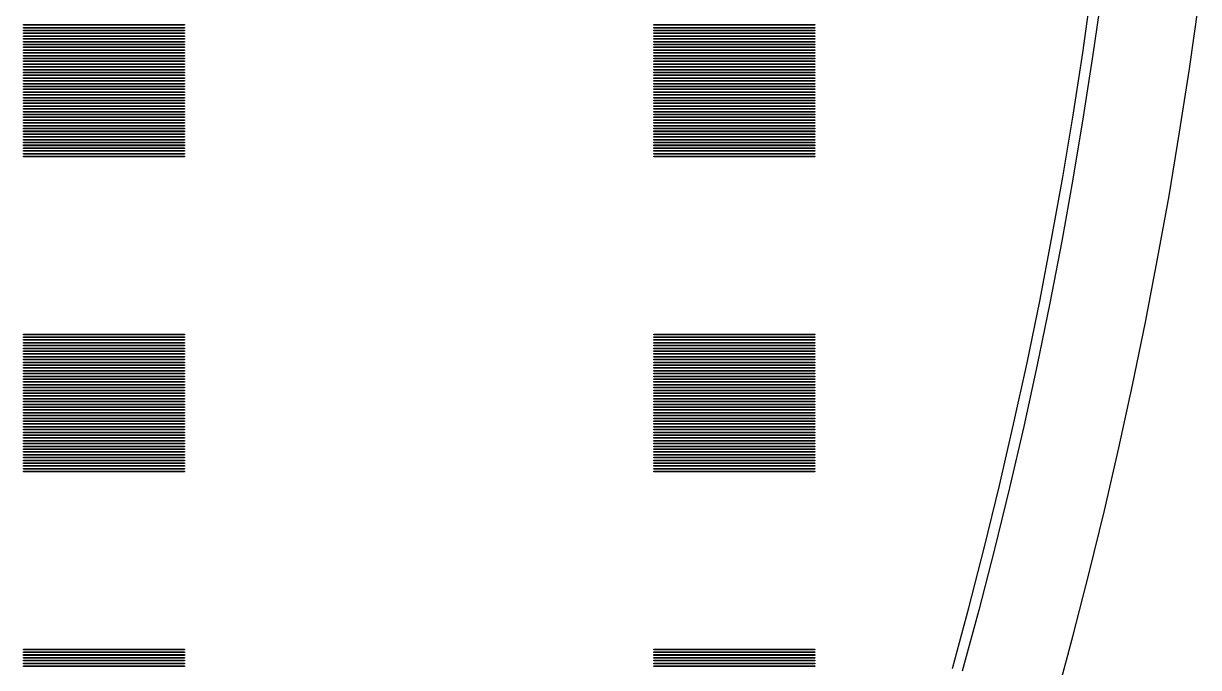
# Model space of a CAD drawing. Extents: x 40 to 187, y -3 to 150.
# Drawn here: x 169.09 to 186.25, y 53.66 to 63.06 of the extents above; entities that cross this region are included whole.
import ezdxf

# ---------------------------------------------------------------- set-up
doc = ezdxf.new("R2010")
doc.units = 0

msp = doc.modelspace()

# ---------------------------------------------------------------- linework, layer by layer
for p, q in [((184.555, 62.6334), (184.684, 63.5437)), ((184.833, 63.5236), (184.703, 62.6114)), ((186.113, 62.4023), (186.245, 63.3318)), ((169.087, 63.0382), (169.087, 63.0484)), ((169.087, 63.0484), (171.439, 63.0484)), ((171.439, 63.0382), (169.087, 63.0382)), ((169.087, 62.9973), (169.087, 63.0075)), ((169.087, 63.0075), (171.439, 63.0075)), ((171.439, 62.9973), (169.087, 62.9973)), ((171.439, 63.0484), (171.439, 63.0382)), ((171.439, 63.0075), (171.439, 62.9973)), ((178.29, 63.0382), (178.29, 63.0484)), ((178.29, 63.0484), (180.642, 63.0484)), ((180.642, 63.0382), (178.29, 63.0382)), ((178.29, 62.9973), (178.29, 63.0075)), ((178.29, 63.0075), (180.642, 63.0075)), ((180.642, 62.9973), (178.29, 62.9973)), ((180.642, 63.0484), (180.642, 63.0382)), ((180.642, 63.0075), (180.642, 62.9973)), ((169.087, 62.9563), (169.087, 62.9666)), ((169.087, 62.9666), (171.439, 62.9666)), ((171.439, 62.9563), (169.087, 62.9563)), ((169.087, 62.9155), (169.087, 62.9257)), ((169.087, 62.9257), (171.439, 62.9257)), ((171.439, 62.9155), (169.087, 62.9155)), ((169.087, 62.8745), (169.087, 62.8848)), ((169.087, 62.8848), (171.439, 62.8848)), ((171.439, 62.8745), (169.087, 62.8745)), ((169.087, 62.8336), (169.087, 62.8439)), ((169.087, 62.8439), (171.439, 62.8439)), ((171.439, 62.8336), (169.087, 62.8336)), ((169.087, 62.7927), (169.087, 62.803)), ((169.087, 62.803), (171.439, 62.803)), ((171.439, 62.9666), (171.439, 62.9563)), ((171.439, 62.9257), (171.439, 62.9155)), ((171.439, 62.8848), (171.439, 62.8745)), ((171.439, 62.8439), (171.439, 62.8336)), ((171.439, 62.803), (171.439, 62.7927)), ((178.29, 62.9563), (178.29, 62.9666)), ((178.29, 62.9666), (180.642, 62.9666)), ((180.642, 62.9563), (178.29, 62.9563)), ((178.29, 62.9155), (178.29, 62.9257)), ((178.29, 62.9257), (180.642, 62.9257)), ((180.642, 62.9155), (178.29, 62.9155)), ((178.29, 62.8745), (178.29, 62.8848)), ((178.29, 62.8848), (180.642, 62.8848)), ((180.642, 62.8745), (178.29, 62.8745)), ((178.29, 62.8336), (178.29, 62.8439)), ((178.29, 62.8439), (180.642, 62.8439)), ((180.642, 62.8336), (178.29, 62.8336)), ((178.29, 62.7927), (178.29, 62.803)), ((178.29, 62.803), (180.642, 62.803)), ((180.642, 62.9666), (180.642, 62.9563)), ((180.642, 62.9257), (180.642, 62.9155)), ((180.642, 62.8848), (180.642, 62.8745)), ((180.642, 62.8439), (180.642, 62.8336)), ((180.642, 62.803), (180.642, 62.7927)), ((171.439, 62.7927), (169.087, 62.7927)), ((169.087, 62.7518), (169.087, 62.7621)), ((169.087, 62.7621), (171.439, 62.7621)), ((171.439, 62.7518), (169.087, 62.7518)), ((169.087, 62.7109), (169.087, 62.7212)), ((169.087, 62.7212), (171.439, 62.7212)), ((171.439, 62.7109), (169.087, 62.7109)), ((169.087, 62.67), (169.087, 62.6803)), ((169.087, 62.6803), (171.439, 62.6803)), ((171.439, 62.67), (169.087, 62.67)), ((169.087, 62.6291), (169.087, 62.6393)), ((169.087, 62.6393), (171.439, 62.6393)), ((171.439, 62.6291), (169.087, 62.6291)), ((171.439, 62.7621), (171.439, 62.7518)), ((171.439, 62.7212), (171.439, 62.7109)), ((171.439, 62.6803), (171.439, 62.67)), ((171.439, 62.6393), (171.439, 62.6291)), ((180.642, 62.7927), (178.29, 62.7927)), ((178.29, 62.7518), (178.29, 62.7621)), ((178.29, 62.7621), (180.642, 62.7621)), ((180.642, 62.7518), (178.29, 62.7518)), ((178.29, 62.7109), (178.29, 62.7212)), ((178.29, 62.7212), (180.642, 62.7212)), ((180.642, 62.7109), (178.29, 62.7109)), ((178.29, 62.67), (178.29, 62.6803)), ((178.29, 62.6803), (180.642, 62.6803)), ((180.642, 62.67), (178.29, 62.67)), ((178.29, 62.6291), (178.29, 62.6393)), ((178.29, 62.6393), (180.642, 62.6393)), ((180.642, 62.6291), (178.29, 62.6291)), ((180.642, 62.7621), (180.642, 62.7518)), ((180.642, 62.7212), (180.642, 62.7109)), ((180.642, 62.6803), (180.642, 62.67)), ((180.642, 62.6393), (180.642, 62.6291)), ((184.414, 61.7248), (184.555, 62.6334)), ((169.087, 62.5882), (169.087, 62.5984)), ((169.087, 62.5984), (171.439, 62.5984)), ((171.439, 62.5882), (169.087, 62.5882)), ((169.087, 62.5473), (169.087, 62.5575)), ((169.087, 62.5575), (171.439, 62.5575)), ((171.439, 62.5473), (169.087, 62.5473)), ((169.087, 62.5064), (169.087, 62.5166)), ((169.087, 62.5166), (171.439, 62.5166)), ((171.439, 62.5064), (169.087, 62.5064)), ((169.087, 62.4655), (169.087, 62.4757)), ((169.087, 62.4757), (171.439, 62.4757)), ((171.439, 62.4655), (169.087, 62.4655)), ((171.439, 62.5984), (171.439, 62.5882)), ((171.439, 62.5575), (171.439, 62.5473)), ((171.439, 62.5166), (171.439, 62.5064)), ((171.439, 62.4757), (171.439, 62.4655)), ((178.29, 62.5882), (178.29, 62.5984)), ((178.29, 62.5984), (180.642, 62.5984)), ((180.642, 62.5882), (178.29, 62.5882)), ((178.29, 62.5473), (178.29, 62.5575)), ((178.29, 62.5575), (180.642, 62.5575)), ((180.642, 62.5473), (178.29, 62.5473)), ((178.29, 62.5064), (178.29, 62.5166)), ((178.29, 62.5166), (180.642, 62.5166)), ((180.642, 62.5064), (178.29, 62.5064)), ((178.29, 62.4655), (178.29, 62.4757)), ((178.29, 62.4757), (180.642, 62.4757)), ((180.642, 62.4655), (178.29, 62.4655)), ((180.642, 62.5984), (180.642, 62.5882)), ((180.642, 62.5575), (180.642, 62.5473)), ((180.642, 62.5166), (180.642, 62.5064)), ((180.642, 62.4757), (180.642, 62.4655)), ((184.703, 62.6114), (184.562, 61.7009)), ((169.087, 62.4246), (169.087, 62.4348)), ((169.087, 62.4348), (171.439, 62.4348)), ((171.439, 62.4246), (169.087, 62.4246)), ((169.087, 62.3837), (169.087, 62.3939)), ((169.087, 62.3939), (171.439, 62.3939)), ((171.439, 62.3837), (169.087, 62.3837)), ((169.087, 62.3428), (169.087, 62.353)), ((169.087, 62.353), (171.439, 62.353)), ((171.439, 62.3428), (169.087, 62.3428)), ((169.087, 62.3019), (169.087, 62.3121)), ((169.087, 62.3121), (171.439, 62.3121)), ((171.439, 62.3019), (169.087, 62.3019)), ((171.439, 62.4348), (171.439, 62.4246)), ((171.439, 62.3939), (171.439, 62.3837)), ((171.439, 62.353), (171.439, 62.3428)), ((171.439, 62.3121), (171.439, 62.3019)), ((178.29, 62.4246), (178.29, 62.4348)), ((178.29, 62.4348), (180.642, 62.4348)), ((180.642, 62.4246), (178.29, 62.4246)), ((178.29, 62.3837), (178.29, 62.3939)), ((178.29, 62.3939), (180.642, 62.3939)), ((180.642, 62.3837), (178.29, 62.3837)), ((178.29, 62.3428), (178.29, 62.353)), ((178.29, 62.353), (180.642, 62.353)), ((180.642, 62.3428), (178.29, 62.3428)), ((178.29, 62.3019), (178.29, 62.3121)), ((178.29, 62.3121), (180.642, 62.3121)), ((180.642, 62.3019), (178.29, 62.3019)), ((180.642, 62.4348), (180.642, 62.4246)), ((180.642, 62.3939), (180.642, 62.3837)), ((180.642, 62.353), (180.642, 62.3428)), ((180.642, 62.3121), (180.642, 62.3019)), ((185.969, 61.4746), (186.113, 62.4023)), ((169.087, 62.261), (169.087, 62.2712)), ((169.087, 62.2712), (171.439, 62.2712)), ((171.439, 62.261), (169.087, 62.261)), ((169.087, 62.2201), (169.087, 62.2303)), ((169.087, 62.2303), (171.439, 62.2303)), ((171.439, 62.2201), (169.087, 62.2201)), ((169.087, 62.1792), (169.087, 62.1894)), ((169.087, 62.1894), (171.439, 62.1894)), ((171.439, 62.1792), (169.087, 62.1792)), ((169.087, 62.1383), (169.087, 62.1485)), ((169.087, 62.1485), (171.439, 62.1485)), ((171.439, 62.1383), (169.087, 62.1383)), ((171.439, 62.2712), (171.439, 62.261)), ((171.439, 62.2303), (171.439, 62.2201)), ((171.439, 62.1894), (171.439, 62.1792)), ((171.439, 62.1485), (171.439, 62.1383)), ((178.29, 62.261), (178.29, 62.2712)), ((178.29, 62.2712), (180.642, 62.2712)), ((180.642, 62.261), (178.29, 62.261)), ((178.29, 62.2201), (178.29, 62.2303)), ((178.29, 62.2303), (180.642, 62.2303)), ((180.642, 62.2201), (178.29, 62.2201)), ((178.29, 62.1792), (178.29, 62.1894)), ((178.29, 62.1894), (180.642, 62.1894)), ((180.642, 62.1792), (178.29, 62.1792)), ((178.29, 62.1383), (178.29, 62.1485)), ((178.29, 62.1485), (180.642, 62.1485)), ((180.642, 62.1383), (178.29, 62.1383)), ((180.642, 62.2712), (180.642, 62.261)), ((180.642, 62.2303), (180.642, 62.2201)), ((180.642, 62.1894), (180.642, 62.1792)), ((180.642, 62.1485), (180.642, 62.1383)), ((169.087, 62.0974), (169.087, 62.1076)), ((169.087, 62.1076), (171.439, 62.1076)), ((171.439, 62.0974), (169.087, 62.0974)), ((169.087, 62.0565), (169.087, 62.0667)), ((169.087, 62.0667), (171.439, 62.0667)), ((171.439, 62.0565), (169.087, 62.0565)), ((169.087, 62.0156), (169.087, 62.0258)), ((169.087, 62.0258), (171.439, 62.0258)), ((171.439, 62.0156), (169.087, 62.0156)), ((169.087, 61.9747), (169.087, 61.9849)), ((169.087, 61.9849), (171.439, 61.9849)), ((171.439, 61.9747), (169.087, 61.9747)), ((169.087, 61.9338), (169.087, 61.944)), ((169.087, 61.944), (171.439, 61.944)), ((171.439, 62.1076), (171.439, 62.0974)), ((171.439, 62.0667), (171.439, 62.0565)), ((171.439, 62.0258), (171.439, 62.0156)), ((171.439, 61.9849), (171.439, 61.9747)), ((171.439, 61.944), (171.439, 61.9338)), ((178.29, 62.0974), (178.29, 62.1076)), ((178.29, 62.1076), (180.642, 62.1076)), ((180.642, 62.0974), (178.29, 62.0974)), ((178.29, 62.0565), (178.29, 62.0667)), ((178.29, 62.0667), (180.642, 62.0667)), ((180.642, 62.0565), (178.29, 62.0565)), ((178.29, 62.0156), (178.29, 62.0258)), ((178.29, 62.0258), (180.642, 62.0258)), ((180.642, 62.0156), (178.29, 62.0156)), ((178.29, 61.9747), (178.29, 61.9849)), ((178.29, 61.9849), (180.642, 61.9849)), ((180.642, 61.9747), (178.29, 61.9747)), ((178.29, 61.9338), (178.29, 61.944)), ((178.29, 61.944), (180.642, 61.944)), ((180.642, 62.1076), (180.642, 62.0974)), ((180.642, 62.0667), (180.642, 62.0565)), ((180.642, 62.0258), (180.642, 62.0156)), ((180.642, 61.9849), (180.642, 61.9747)), ((180.642, 61.944), (180.642, 61.9338)), ((171.439, 61.9338), (169.087, 61.9338)), ((169.087, 61.8929), (169.087, 61.9031)), ((169.087, 61.9031), (171.439, 61.9031)), ((171.439, 61.8929), (169.087, 61.8929)), ((169.087, 61.852), (169.087, 61.8622)), ((169.087, 61.8622), (171.439, 61.8622)), ((171.439, 61.852), (169.087, 61.852)), ((169.087, 61.8111), (169.087, 61.8213)), ((169.087, 61.8213), (171.439, 61.8213)), ((171.439, 61.8111), (169.087, 61.8111)), ((169.087, 61.7702), (169.087, 61.7804)), ((169.087, 61.7804), (171.439, 61.7804)), ((171.439, 61.7702), (169.087, 61.7702)), ((171.439, 61.9031), (171.439, 61.8929)), ((171.439, 61.8622), (171.439, 61.852)), ((171.439, 61.8213), (171.439, 61.8111)), ((171.439, 61.7804), (171.439, 61.7702)), ((180.642, 61.9338), (178.29, 61.9338)), ((178.29, 61.8929), (178.29, 61.9031)), ((178.29, 61.9031), (180.642, 61.9031)), ((180.642, 61.8929), (178.29, 61.8929)), ((178.29, 61.852), (178.29, 61.8622)), ((178.29, 61.8622), (180.642, 61.8622)), ((180.642, 61.852), (178.29, 61.852)), ((178.29, 61.8111), (178.29, 61.8213)), ((178.29, 61.8213), (180.642, 61.8213)), ((180.642, 61.8111), (178.29, 61.8111)), ((178.29, 61.7702), (178.29, 61.7804)), ((178.29, 61.7804), (180.642, 61.7804)), ((180.642, 61.7702), (178.29, 61.7702)), ((180.642, 61.9031), (180.642, 61.8929)), ((180.642, 61.8622), (180.642, 61.852)), ((180.642, 61.8213), (180.642, 61.8111)), ((180.642, 61.7804), (180.642, 61.7702)), ((169.087, 61.7292), (169.087, 61.7395)), ((169.087, 61.7395), (171.439, 61.7395)), ((171.439, 61.7292), (169.087, 61.7292)), ((169.087, 61.6884), (169.087, 61.6986)), ((169.087, 61.6986), (171.439, 61.6986)), ((171.439, 61.6884), (169.087, 61.6884)), ((169.087, 61.6474), (169.087, 61.6577)), ((169.087, 61.6577), (171.439, 61.6577)), ((171.439, 61.6474), (169.087, 61.6474)), ((169.087, 61.6065), (169.087, 61.6168)), ((169.087, 61.6168), (171.439, 61.6168)), ((171.439, 61.6065), (169.087, 61.6065)), ((171.439, 61.7395), (171.439, 61.7292)), ((171.439, 61.6986), (171.439, 61.6884)), ((171.439, 61.6577), (171.439, 61.6474)), ((171.439, 61.6168), (171.439, 61.6065)), ((178.29, 61.7292), (178.29, 61.7395)), ((178.29, 61.7395), (180.642, 61.7395)), ((180.642, 61.7292), (178.29, 61.7292)), ((178.29, 61.6884), (178.29, 61.6986)), ((178.29, 61.6986), (180.642, 61.6986)), ((180.642, 61.6884), (178.29, 61.6884)), ((178.29, 61.6474), (178.29, 61.6577)), ((178.29, 61.6577), (180.642, 61.6577)), ((180.642, 61.6474), (178.29, 61.6474)), ((178.29, 61.6065), (178.29, 61.6168)), ((178.29, 61.6168), (180.642, 61.6168)), ((180.642, 61.6065), (178.29, 61.6065)), ((180.642, 61.7395), (180.642, 61.7292)), ((180.642, 61.6986), (180.642, 61.6884)), ((180.642, 61.6577), (180.642, 61.6474)), ((180.642, 61.6168), (180.642, 61.6065)), ((184.263, 60.8179), (184.414, 61.7248)), ((184.562, 61.7009), (184.411, 60.7922)), ((169.087, 61.5656), (169.087, 61.5759)), ((169.087, 61.5759), (171.439, 61.5759)), ((171.439, 61.5656), (169.087, 61.5656)), ((169.087, 61.5247), (169.087, 61.535)), ((169.087, 61.535), (171.439, 61.535)), ((171.439, 61.5247), (169.087, 61.5247)), ((169.087, 61.4838), (169.087, 61.494)), ((169.087, 61.494), (171.439, 61.494)), ((171.439, 61.4838), (169.087, 61.4838)), ((169.087, 61.4429), (169.087, 61.4531)), ((169.087, 61.4531), (171.439, 61.4531)), ((171.439, 61.4429), (169.087, 61.4429)), ((171.439, 61.5759), (171.439, 61.5656)), ((171.439, 61.535), (171.439, 61.5247)), ((171.439, 61.494), (171.439, 61.4838)), ((171.439, 61.4531), (171.439, 61.4429)), ((178.29, 61.5656), (178.29, 61.5759)), ((178.29, 61.5759), (180.642, 61.5759)), ((180.642, 61.5656), (178.29, 61.5656)), ((178.29, 61.5247), (178.29, 61.535)), ((178.29, 61.535), (180.642, 61.535)), ((180.642, 61.5247), (178.29, 61.5247)), ((178.29, 61.4838), (178.29, 61.494)), ((178.29, 61.494), (180.642, 61.494)), ((180.642, 61.4838), (178.29, 61.4838)), ((178.29, 61.4429), (178.29, 61.4531)), ((178.29, 61.4531), (180.642, 61.4531)), ((180.642, 61.4429), (178.29, 61.4429)), ((180.642, 61.5759), (180.642, 61.5656)), ((180.642, 61.535), (180.642, 61.5247)), ((180.642, 61.494), (180.642, 61.4838)), ((180.642, 61.4531), (180.642, 61.4429)), ((185.815, 60.5486), (185.969, 61.4746)), ((169.087, 61.402), (169.087, 61.4122)), ((169.087, 61.4122), (171.439, 61.4122)), ((171.439, 61.402), (169.087, 61.402)), ((169.087, 61.3611), (169.087, 61.3714)), ((169.087, 61.3714), (171.439, 61.3714)), ((171.439, 61.3611), (169.087, 61.3611)), ((169.087, 61.3202), (169.087, 61.3304)), ((169.087, 61.3304), (171.439, 61.3304)), ((171.439, 61.3202), (169.087, 61.3202)), ((169.087, 61.2793), (169.087, 61.2895)), ((169.087, 61.2895), (171.439, 61.2895)), ((171.439, 61.2793), (169.087, 61.2793)), ((171.439, 61.4122), (171.439, 61.402)), ((171.439, 61.3714), (171.439, 61.3611)), ((171.439, 61.3304), (171.439, 61.3202)), ((171.439, 61.2895), (171.439, 61.2793)), ((178.29, 61.402), (178.29, 61.4122)), ((178.29, 61.4122), (180.642, 61.4122)), ((180.642, 61.402), (178.29, 61.402)), ((178.29, 61.3611), (178.29, 61.3714)), ((178.29, 61.3714), (180.642, 61.3714)), ((180.642, 61.3611), (178.29, 61.3611)), ((178.29, 61.3202), (178.29, 61.3304)), ((178.29, 61.3304), (180.642, 61.3304)), ((180.642, 61.3202), (178.29, 61.3202)), ((178.29, 61.2793), (178.29, 61.2895)), ((178.29, 61.2895), (180.642, 61.2895)), ((180.642, 61.2793), (178.29, 61.2793)), ((180.642, 61.4122), (180.642, 61.402)), ((180.642, 61.3714), (180.642, 61.3611)), ((180.642, 61.3304), (180.642, 61.3202)), ((180.642, 61.2895), (180.642, 61.2793)), ((169.087, 61.2384), (169.087, 61.2486)), ((169.087, 61.2486), (171.439, 61.2486)), ((171.439, 61.2384), (169.087, 61.2384)), ((169.087, 61.1975), (169.087, 61.2077)), ((169.087, 61.2077), (171.439, 61.2077)), ((171.439, 61.1975), (169.087, 61.1975)), ((169.087, 61.1566), (169.087, 61.1668)), ((169.087, 61.1668), (171.439, 61.1668)), ((171.439, 61.1566), (169.087, 61.1566)), ((169.087, 61.1157), (169.087, 61.1259)), ((169.087, 61.1259), (171.439, 61.1259)), ((171.439, 61.1157), (169.087, 61.1157)), ((171.439, 61.2486), (171.439, 61.2384)), ((171.439, 61.2077), (171.439, 61.1975)), ((171.439, 61.1668), (171.439, 61.1566)), ((171.439, 61.1259), (171.439, 61.1157)), ((178.29, 61.2384), (178.29, 61.2486)), ((178.29, 61.2486), (180.642, 61.2486)), ((180.642, 61.2384), (178.29, 61.2384)), ((178.29, 61.1975), (178.29, 61.2077)), ((178.29, 61.2077), (180.642, 61.2077)), ((180.642, 61.1975), (178.29, 61.1975)), ((178.29, 61.1566), (178.29, 61.1668)), ((178.29, 61.1668), (180.642, 61.1668)), ((180.642, 61.1566), (178.29, 61.1566)), ((178.29, 61.1157), (178.29, 61.1259)), ((178.29, 61.1259), (180.642, 61.1259)), ((180.642, 61.1157), (178.29, 61.1157)), ((180.642, 61.2486), (180.642, 61.2384)), ((180.642, 61.2077), (180.642, 61.1975)), ((180.642, 61.1668), (180.642, 61.1566)), ((180.642, 61.1259), (180.642, 61.1157)), ((184.1, 59.9129), (184.263, 60.8179)), ((184.411, 60.7922), (184.247, 59.8855)), ((185.648, 59.6246), (185.815, 60.5486)), ((183.926, 59.0101), (184.1, 59.9129)), ((184.247, 59.8855), (184.073, 58.9808)), ((185.471, 58.7028), (185.648, 59.6246)), ((183.741, 58.1094), (183.926, 59.0101)), ((184.073, 58.9808), (183.888, 58.0783)), ((185.282, 57.7832), (185.471, 58.7028)), ((169.087, 58.5183), (169.087, 58.5285)), ((169.087, 58.5285), (171.439, 58.5285)), ((171.439, 58.5183), (169.087, 58.5183)), ((171.439, 58.5285), (171.439, 58.5183)), ((178.29, 58.5183), (178.29, 58.5285)), ((178.29, 58.5285), (180.642, 58.5285)), ((180.642, 58.5183), (178.29, 58.5183)), ((180.642, 58.5285), (180.642, 58.5183)), ((169.087, 58.4774), (169.087, 58.4876)), ((169.087, 58.4876), (171.439, 58.4876)), ((171.439, 58.4774), (169.087, 58.4774)), ((169.087, 58.4365), (169.087, 58.4467)), ((169.087, 58.4467), (171.439, 58.4467)), ((171.439, 58.4365), (169.087, 58.4365)), ((169.087, 58.3956), (169.087, 58.4058)), ((169.087, 58.4058), (171.439, 58.4058)), ((171.439, 58.3956), (169.087, 58.3956)), ((169.087, 58.3546), (169.087, 58.3649)), ((169.087, 58.3649), (171.439, 58.3649)), ((171.439, 58.3546), (169.087, 58.3546)), ((171.439, 58.4876), (171.439, 58.4774)), ((171.439, 58.4467), (171.439, 58.4365)), ((171.439, 58.4058), (171.439, 58.3956)), ((171.439, 58.3649), (171.439, 58.3546)), ((178.29, 58.4774), (178.29, 58.4876)), ((178.29, 58.4876), (180.642, 58.4876)), ((180.642, 58.4774), (178.29, 58.4774)), ((178.29, 58.4365), (178.29, 58.4467)), ((178.29, 58.4467), (180.642, 58.4467)), ((180.642, 58.4365), (178.29, 58.4365)), ((178.29, 58.3956), (178.29, 58.4058)), ((178.29, 58.4058), (180.642, 58.4058)), ((180.642, 58.3956), (178.29, 58.3956)), ((178.29, 58.3546), (178.29, 58.3649)), ((178.29, 58.3649), (180.642, 58.3649)), ((180.642, 58.3546), (178.29, 58.3546)), ((180.642, 58.4876), (180.642, 58.4774)), ((180.642, 58.4467), (180.642, 58.4365)), ((180.642, 58.4058), (180.642, 58.3956)), ((180.642, 58.3649), (180.642, 58.3546)), ((169.087, 58.3138), (169.087, 58.324)), ((169.087, 58.324), (171.439, 58.324)), ((171.439, 58.3138), (169.087, 58.3138)), ((169.087, 58.2728), (169.087, 58.2831)), ((169.087, 58.2831), (171.439, 58.2831)), ((171.439, 58.2728), (169.087, 58.2728)), ((169.087, 58.2319), (169.087, 58.2422)), ((169.087, 58.2422), (171.439, 58.2422)), ((171.439, 58.2319), (169.087, 58.2319)), ((169.087, 58.191), (169.087, 58.2013)), ((169.087, 58.2013), (171.439, 58.2013)), ((171.439, 58.191), (169.087, 58.191)), ((171.439, 58.324), (171.439, 58.3138)), ((171.439, 58.2831), (171.439, 58.2728)), ((171.439, 58.2422), (171.439, 58.2319)), ((171.439, 58.2013), (171.439, 58.191)), ((178.29, 58.3138), (178.29, 58.324)), ((178.29, 58.324), (180.642, 58.324)), ((180.642, 58.3138), (178.29, 58.3138)), ((178.29, 58.2728), (178.29, 58.2831)), ((178.29, 58.2831), (180.642, 58.2831)), ((180.642, 58.2728), (178.29, 58.2728)), ((178.29, 58.2319), (178.29, 58.2422)), ((178.29, 58.2422), (180.642, 58.2422)), ((180.642, 58.2319), (178.29, 58.2319)), ((178.29, 58.191), (178.29, 58.2013)), ((178.29, 58.2013), (180.642, 58.2013)), ((180.642, 58.191), (178.29, 58.191)), ((180.642, 58.324), (180.642, 58.3138)), ((180.642, 58.2831), (180.642, 58.2728)), ((180.642, 58.2422), (180.642, 58.2319)), ((180.642, 58.2013), (180.642, 58.191)), ((169.087, 58.1501), (169.087, 58.1604)), ((169.087, 58.1604), (171.439, 58.1604)), ((171.439, 58.1501), (169.087, 58.1501)), ((169.087, 58.1092), (169.087, 58.1195)), ((169.087, 58.1195), (171.439, 58.1195)), ((171.439, 58.1092), (169.087, 58.1092)), ((169.087, 58.0683), (169.087, 58.0786)), ((169.087, 58.0786), (171.439, 58.0786)), ((171.439, 58.0683), (169.087, 58.0683)), ((169.087, 58.0274), (169.087, 58.0376)), ((169.087, 58.0376), (171.439, 58.0376)), ((171.439, 58.0274), (169.087, 58.0274)), ((169.087, 57.9865), (169.087, 57.9967)), ((169.087, 57.9967), (171.439, 57.9967)), ((171.439, 58.1604), (171.439, 58.1501)), ((171.439, 58.1195), (171.439, 58.1092)), ((171.439, 58.0786), (171.439, 58.0683)), ((171.439, 58.0376), (171.439, 58.0274)), ((171.439, 57.9967), (171.439, 57.9865)), ((178.29, 58.1501), (178.29, 58.1604)), ((178.29, 58.1604), (180.642, 58.1604)), ((180.642, 58.1501), (178.29, 58.1501)), ((178.29, 58.1092), (178.29, 58.1195)), ((178.29, 58.1195), (180.642, 58.1195)), ((180.642, 58.1092), (178.29, 58.1092)), ((178.29, 58.0683), (178.29, 58.0786)), ((178.29, 58.0786), (180.642, 58.0786)), ((180.642, 58.0683), (178.29, 58.0683)), ((178.29, 58.0274), (178.29, 58.0376)), ((178.29, 58.0376), (180.642, 58.0376)), ((180.642, 58.0274), (178.29, 58.0274)), ((178.29, 57.9865), (178.29, 57.9967)), ((178.29, 57.9967), (180.642, 57.9967)), ((180.642, 58.1604), (180.642, 58.1501)), ((180.642, 58.1195), (180.642, 58.1092)), ((180.642, 58.0786), (180.642, 58.0683)), ((180.642, 58.0376), (180.642, 58.0274)), ((180.642, 57.9967), (180.642, 57.9865)), ((183.545, 57.211), (183.741, 58.1094)), ((183.888, 58.0783), (183.692, 57.1782)), ((171.439, 57.9865), (169.087, 57.9865)), ((169.087, 57.9456), (169.087, 57.9558)), ((169.087, 57.9558), (171.439, 57.9558)), ((171.439, 57.9456), (169.087, 57.9456)), ((169.087, 57.9047), (169.087, 57.9149)), ((169.087, 57.9149), (171.439, 57.9149)), ((171.439, 57.9047), (169.087, 57.9047)), ((169.087, 57.8638), (169.087, 57.874)), ((169.087, 57.874), (171.439, 57.874)), ((171.439, 57.8638), (169.087, 57.8638)), ((169.087, 57.8229), (169.087, 57.8331)), ((169.087, 57.8331), (171.439, 57.8331)), ((171.439, 57.8229), (169.087, 57.8229)), ((171.439, 57.9558), (171.439, 57.9456)), ((171.439, 57.9149), (171.439, 57.9047)), ((171.439, 57.874), (171.439, 57.8638)), ((171.439, 57.8331), (171.439, 57.8229)), ((180.642, 57.9865), (178.29, 57.9865)), ((178.29, 57.9456), (178.29, 57.9558)), ((178.29, 57.9558), (180.642, 57.9558)), ((180.642, 57.9456), (178.29, 57.9456)), ((178.29, 57.9047), (178.29, 57.9149)), ((178.29, 57.9149), (180.642, 57.9149)), ((180.642, 57.9047), (178.29, 57.9047)), ((178.29, 57.8638), (178.29, 57.874)), ((178.29, 57.874), (180.642, 57.874)), ((180.642, 57.8638), (178.29, 57.8638)), ((178.29, 57.8229), (178.29, 57.8331)), ((178.29, 57.8331), (180.642, 57.8331)), ((180.642, 57.8229), (178.29, 57.8229)), ((180.642, 57.9558), (180.642, 57.9456)), ((180.642, 57.9149), (180.642, 57.9047)), ((180.642, 57.874), (180.642, 57.8638)), ((180.642, 57.8331), (180.642, 57.8229)), ((169.087, 57.782), (169.087, 57.7922)), ((169.087, 57.7922), (171.439, 57.7922)), ((171.439, 57.782), (169.087, 57.782)), ((169.087, 57.7411), (169.087, 57.7513)), ((169.087, 57.7513), (171.439, 57.7513)), ((171.439, 57.7411), (169.087, 57.7411)), ((169.087, 57.7002), (169.087, 57.7104)), ((169.087, 57.7104), (171.439, 57.7104)), ((171.439, 57.7002), (169.087, 57.7002)), ((169.087, 57.6593), (169.087, 57.6695)), ((169.087, 57.6695), (171.439, 57.6695)), ((171.439, 57.6593), (169.087, 57.6593)), ((171.439, 57.7922), (171.439, 57.782)), ((171.439, 57.7513), (171.439, 57.7411)), ((171.439, 57.7104), (171.439, 57.7002)), ((171.439, 57.6695), (171.439, 57.6593)), ((178.29, 57.782), (178.29, 57.7922)), ((178.29, 57.7922), (180.642, 57.7922)), ((180.642, 57.782), (178.29, 57.782)), ((178.29, 57.7411), (178.29, 57.7513)), ((178.29, 57.7513), (180.642, 57.7513)), ((180.642, 57.7411), (178.29, 57.7411)), ((178.29, 57.7002), (178.29, 57.7104)), ((178.29, 57.7104), (180.642, 57.7104)), ((180.642, 57.7002), (178.29, 57.7002)), ((178.29, 57.6593), (178.29, 57.6695)), ((178.29, 57.6695), (180.642, 57.6695)), ((180.642, 57.6593), (178.29, 57.6593)), ((180.642, 57.7922), (180.642, 57.782)), ((180.642, 57.7513), (180.642, 57.7411)), ((180.642, 57.7104), (180.642, 57.7002)), ((180.642, 57.6695), (180.642, 57.6593)), ((185.082, 56.866), (185.282, 57.7832)), ((169.087, 57.6184), (169.087, 57.6286)), ((169.087, 57.6286), (171.439, 57.6286)), ((171.439, 57.6184), (169.087, 57.6184)), ((169.087, 57.5775), (169.087, 57.5877)), ((169.087, 57.5877), (171.439, 57.5877)), ((171.439, 57.5775), (169.087, 57.5775)), ((169.087, 57.5366), (169.087, 57.5468)), ((169.087, 57.5468), (171.439, 57.5468)), ((171.439, 57.5366), (169.087, 57.5366)), ((169.087, 57.4957), (169.087, 57.5059)), ((169.087, 57.5059), (171.439, 57.5059)), ((171.439, 57.4957), (169.087, 57.4957)), ((171.439, 57.6286), (171.439, 57.6184)), ((171.439, 57.5877), (171.439, 57.5775)), ((171.439, 57.5468), (171.439, 57.5366)), ((171.439, 57.5059), (171.439, 57.4957)), ((178.29, 57.6184), (178.29, 57.6286)), ((178.29, 57.6286), (180.642, 57.6286)), ((180.642, 57.6184), (178.29, 57.6184)), ((178.29, 57.5775), (178.29, 57.5877)), ((178.29, 57.5877), (180.642, 57.5877)), ((180.642, 57.5775), (178.29, 57.5775)), ((178.29, 57.5366), (178.29, 57.5468)), ((178.29, 57.5468), (180.642, 57.5468)), ((180.642, 57.5366), (178.29, 57.5366)), ((178.29, 57.4957), (178.29, 57.5059)), ((178.29, 57.5059), (180.642, 57.5059)), ((180.642, 57.4957), (178.29, 57.4957)), ((180.642, 57.6286), (180.642, 57.6184)), ((180.642, 57.5877), (180.642, 57.5775)), ((180.642, 57.5468), (180.642, 57.5366)), ((180.642, 57.5059), (180.642, 57.4957)), ((169.087, 57.4548), (169.087, 57.465)), ((169.087, 57.465), (171.439, 57.465)), ((171.439, 57.4548), (169.087, 57.4548)), ((169.087, 57.4139), (169.087, 57.4241)), ((169.087, 57.4241), (171.439, 57.4241)), ((171.439, 57.4139), (169.087, 57.4139)), ((169.087, 57.373), (169.087, 57.3832)), ((169.087, 57.3832), (171.439, 57.3832)), ((171.439, 57.373), (169.087, 57.373)), ((169.087, 57.3321), (169.087, 57.3423)), ((169.087, 57.3423), (171.439, 57.3423)), ((171.439, 57.3321), (169.087, 57.3321)), ((171.439, 57.465), (171.439, 57.4548)), ((171.439, 57.4241), (171.439, 57.4139)), ((171.439, 57.3832), (171.439, 57.373)), ((171.439, 57.3423), (171.439, 57.3321)), ((178.29, 57.4548), (178.29, 57.465)), ((178.29, 57.465), (180.642, 57.465)), ((180.642, 57.4548), (178.29, 57.4548)), ((178.29, 57.4139), (178.29, 57.4241)), ((178.29, 57.4241), (180.642, 57.4241)), ((180.642, 57.4139), (178.29, 57.4139)), ((178.29, 57.373), (178.29, 57.3832)), ((178.29, 57.3832), (180.642, 57.3832)), ((180.642, 57.373), (178.29, 57.373)), ((178.29, 57.3321), (178.29, 57.3423)), ((178.29, 57.3423), (180.642, 57.3423)), ((180.642, 57.3321), (178.29, 57.3321)), ((180.642, 57.465), (180.642, 57.4548)), ((180.642, 57.4241), (180.642, 57.4139)), ((180.642, 57.3832), (180.642, 57.373)), ((180.642, 57.3423), (180.642, 57.3321)), ((169.087, 57.2912), (169.087, 57.3014)), ((169.087, 57.3014), (171.439, 57.3014)), ((171.439, 57.2912), (169.087, 57.2912)), ((169.087, 57.2503), (169.087, 57.2605)), ((169.087, 57.2605), (171.439, 57.2605)), ((171.439, 57.2503), (169.087, 57.2503)), ((169.087, 57.2094), (169.087, 57.2196)), ((169.087, 57.2196), (171.439, 57.2196)), ((171.439, 57.2094), (169.087, 57.2094)), ((169.087, 57.1685), (169.087, 57.1787)), ((169.087, 57.1787), (171.439, 57.1787)), ((171.439, 57.1685), (169.087, 57.1685)), ((169.087, 57.1275), (169.087, 57.1378)), ((169.087, 57.1378), (171.439, 57.1378)), ((171.439, 57.3014), (171.439, 57.2912)), ((171.439, 57.2605), (171.439, 57.2503)), ((171.439, 57.2196), (171.439, 57.2094)), ((171.439, 57.1787), (171.439, 57.1685)), ((171.439, 57.1378), (171.439, 57.1275)), ((178.29, 57.2912), (178.29, 57.3014)), ((178.29, 57.3014), (180.642, 57.3014)), ((180.642, 57.2912), (178.29, 57.2912)), ((178.29, 57.2503), (178.29, 57.2605)), ((178.29, 57.2605), (180.642, 57.2605)), ((180.642, 57.2503), (178.29, 57.2503)), ((178.29, 57.2094), (178.29, 57.2196)), ((178.29, 57.2196), (180.642, 57.2196)), ((180.642, 57.2094), (178.29, 57.2094)), ((178.29, 57.1685), (178.29, 57.1787)), ((178.29, 57.1787), (180.642, 57.1787)), ((180.642, 57.1685), (178.29, 57.1685)), ((178.29, 57.1275), (178.29, 57.1378)), ((178.29, 57.1378), (180.642, 57.1378)), ((180.642, 57.3014), (180.642, 57.2912)), ((180.642, 57.2605), (180.642, 57.2503)), ((180.642, 57.2196), (180.642, 57.2094)), ((180.642, 57.1787), (180.642, 57.1685)), ((180.642, 57.1378), (180.642, 57.1275)), ((183.338, 56.3152), (183.545, 57.211)), ((183.692, 57.1782), (183.484, 56.2805)), ((171.439, 57.1275), (169.087, 57.1275)), ((169.087, 57.0867), (169.087, 57.0969)), ((169.087, 57.0969), (171.439, 57.0969)), ((171.439, 57.0867), (169.087, 57.0867)), ((169.087, 57.0457), (169.087, 57.056)), ((169.087, 57.056), (171.439, 57.056)), ((171.439, 57.0457), (169.087, 57.0457)), ((169.087, 57.0048), (169.087, 57.0151)), ((169.087, 57.0151), (171.439, 57.0151)), ((171.439, 57.0048), (169.087, 57.0048)), ((169.087, 56.9639), (169.087, 56.9742)), ((169.087, 56.9742), (171.439, 56.9742)), ((171.439, 57.0969), (171.439, 57.0867)), ((171.439, 57.056), (171.439, 57.0457)), ((171.439, 57.0151), (171.439, 57.0048)), ((171.439, 56.9742), (171.439, 56.9639)), ((180.642, 57.1275), (178.29, 57.1275)), ((178.29, 57.0867), (178.29, 57.0969)), ((178.29, 57.0969), (180.642, 57.0969)), ((180.642, 57.0867), (178.29, 57.0867)), ((178.29, 57.0457), (178.29, 57.056)), ((178.29, 57.056), (180.642, 57.056)), ((180.642, 57.0457), (178.29, 57.0457)), ((178.29, 57.0048), (178.29, 57.0151)), ((178.29, 57.0151), (180.642, 57.0151)), ((180.642, 57.0048), (178.29, 57.0048)), ((178.29, 56.9639), (178.29, 56.9742)), ((178.29, 56.9742), (180.642, 56.9742)), ((180.642, 57.0969), (180.642, 57.0867)), ((180.642, 57.056), (180.642, 57.0457)), ((180.642, 57.0151), (180.642, 57.0048)), ((180.642, 56.9742), (180.642, 56.9639)), ((171.439, 56.9639), (169.087, 56.9639)), ((169.087, 56.923), (169.087, 56.9333)), ((169.087, 56.9333), (171.439, 56.9333)), ((171.439, 56.923), (169.087, 56.923)), ((169.087, 56.8821), (169.087, 56.8923)), ((169.087, 56.8923), (171.439, 56.8923)), ((171.439, 56.8821), (169.087, 56.8821)), ((169.087, 56.8412), (169.087, 56.8514)), ((169.087, 56.8514), (171.439, 56.8514)), ((171.439, 56.8412), (169.087, 56.8412)), ((169.087, 56.8003), (169.087, 56.8105)), ((169.087, 56.8105), (171.439, 56.8105)), ((171.439, 56.8003), (169.087, 56.8003)), ((171.439, 56.9333), (171.439, 56.923)), ((171.439, 56.8923), (171.439, 56.8821)), ((171.439, 56.8514), (171.439, 56.8412)), ((171.439, 56.8105), (171.439, 56.8003)), ((180.642, 56.9639), (178.29, 56.9639)), ((178.29, 56.923), (178.29, 56.9333)), ((178.29, 56.9333), (180.642, 56.9333)), ((180.642, 56.923), (178.29, 56.923)), ((178.29, 56.8821), (178.29, 56.8923)), ((178.29, 56.8923), (180.642, 56.8923)), ((180.642, 56.8821), (178.29, 56.8821)), ((178.29, 56.8412), (178.29, 56.8514)), ((178.29, 56.8514), (180.642, 56.8514)), ((180.642, 56.8412), (178.29, 56.8412)), ((178.29, 56.8003), (178.29, 56.8105)), ((178.29, 56.8105), (180.642, 56.8105)), ((180.642, 56.8003), (178.29, 56.8003)), ((180.642, 56.9333), (180.642, 56.923)), ((180.642, 56.8923), (180.642, 56.8821)), ((180.642, 56.8514), (180.642, 56.8412)), ((180.642, 56.8105), (180.642, 56.8003)), ((184.871, 55.9513), (185.082, 56.866)), ((169.087, 56.7594), (169.087, 56.7697)), ((169.087, 56.7697), (171.439, 56.7697)), ((171.439, 56.7594), (169.087, 56.7594)), ((169.087, 56.7185), (169.087, 56.7287)), ((169.087, 56.7287), (171.439, 56.7287)), ((171.439, 56.7185), (169.087, 56.7185)), ((169.087, 56.6776), (169.087, 56.6878)), ((169.087, 56.6878), (171.439, 56.6878)), ((171.439, 56.6776), (169.087, 56.6776)), ((169.087, 56.6367), (169.087, 56.6469)), ((169.087, 56.6469), (171.439, 56.6469)), ((171.439, 56.6367), (169.087, 56.6367)), ((171.439, 56.7697), (171.439, 56.7594)), ((171.439, 56.7287), (171.439, 56.7185)), ((171.439, 56.6878), (171.439, 56.6776)), ((171.439, 56.6469), (171.439, 56.6367)), ((178.29, 56.7594), (178.29, 56.7697)), ((178.29, 56.7697), (180.642, 56.7697)), ((180.642, 56.7594), (178.29, 56.7594)), ((178.29, 56.7185), (178.29, 56.7287)), ((178.29, 56.7287), (180.642, 56.7287)), ((180.642, 56.7185), (178.29, 56.7185)), ((178.29, 56.6776), (178.29, 56.6878)), ((178.29, 56.6878), (180.642, 56.6878)), ((180.642, 56.6776), (178.29, 56.6776)), ((178.29, 56.6367), (178.29, 56.6469)), ((178.29, 56.6469), (180.642, 56.6469)), ((180.642, 56.6367), (178.29, 56.6367)), ((180.642, 56.7697), (180.642, 56.7594)), ((180.642, 56.7287), (180.642, 56.7185)), ((180.642, 56.6878), (180.642, 56.6776)), ((180.642, 56.6469), (180.642, 56.6367)), ((169.087, 56.5958), (169.087, 56.606)), ((169.087, 56.606), (171.439, 56.606)), ((171.439, 56.5958), (169.087, 56.5958)), ((169.087, 56.5549), (169.087, 56.5651)), ((169.087, 56.5651), (171.439, 56.5651)), ((171.439, 56.5549), (169.087, 56.5549)), ((169.087, 56.514), (169.087, 56.5242)), ((169.087, 56.5242), (171.439, 56.5242)), ((171.439, 56.514), (169.087, 56.514)), ((171.439, 56.606), (171.439, 56.5958)), ((171.439, 56.5651), (171.439, 56.5549)), ((171.439, 56.5242), (171.439, 56.514)), ((178.29, 56.5958), (178.29, 56.606)), ((178.29, 56.606), (180.642, 56.606)), ((180.642, 56.5958), (178.29, 56.5958)), ((178.29, 56.5549), (178.29, 56.5651)), ((178.29, 56.5651), (180.642, 56.5651)), ((180.642, 56.5549), (178.29, 56.5549)), ((178.29, 56.514), (178.29, 56.5242)), ((178.29, 56.5242), (180.642, 56.5242)), ((180.642, 56.514), (178.29, 56.514)), ((180.642, 56.606), (180.642, 56.5958)), ((180.642, 56.5651), (180.642, 56.5549)), ((180.642, 56.5242), (180.642, 56.514)), ((183.12, 55.4219), (183.338, 56.3152)), ((183.484, 56.2805), (183.266, 55.3855)), ((184.648, 55.0392), (184.871, 55.9513)), ((182.892, 54.5314), (183.12, 55.4219)), ((183.266, 55.3855), (183.037, 54.4932)), ((184.414, 54.13), (184.648, 55.0392)), ((182.652, 53.6438), (182.892, 54.5314)), ((183.037, 54.4932), (182.796, 53.6037)), ((184.17, 53.2237), (184.414, 54.13)), ((169.087, 53.9166), (169.087, 53.9268)), ((169.087, 53.9268), (171.439, 53.9268)), ((171.439, 53.9166), (169.087, 53.9166)), ((169.087, 53.8757), (169.087, 53.8859)), ((169.087, 53.8859), (171.439, 53.8859)), ((171.439, 53.9268), (171.439, 53.9166)), ((171.439, 53.8859), (171.439, 53.8757)), ((178.29, 53.9166), (178.29, 53.9268)), ((178.29, 53.9268), (180.642, 53.9268)), ((180.642, 53.9166), (178.29, 53.9166)), ((178.29, 53.8757), (178.29, 53.8859)), ((178.29, 53.8859), (180.642, 53.8859)), ((180.642, 53.9268), (180.642, 53.9166)), ((180.642, 53.8859), (180.642, 53.8757)), ((171.439, 53.8757), (169.087, 53.8757)), ((169.087, 53.8348), (169.087, 53.845)), ((169.087, 53.845), (171.439, 53.845)), ((171.439, 53.8348), (169.087, 53.8348)), ((169.087, 53.7939), (169.087, 53.8041)), ((169.087, 53.8041), (171.439, 53.8041)), ((171.439, 53.7939), (169.087, 53.7939)), ((169.087, 53.7529), (169.087, 53.7632)), ((169.087, 53.7632), (171.439, 53.7632)), ((171.439, 53.7529), (169.087, 53.7529)), ((169.087, 53.7121), (169.087, 53.7223)), ((169.087, 53.7223), (171.439, 53.7223)), ((171.439, 53.7121), (169.087, 53.7121)), ((171.439, 53.845), (171.439, 53.8348)), ((171.439, 53.8041), (171.439, 53.7939)), ((171.439, 53.7632), (171.439, 53.7529)), ((171.439, 53.7223), (171.439, 53.7121)), ((180.642, 53.8757), (178.29, 53.8757)), ((178.29, 53.8348), (178.29, 53.845)), ((178.29, 53.845), (180.642, 53.845)), ((180.642, 53.8348), (178.29, 53.8348)), ((178.29, 53.7939), (178.29, 53.8041)), ((178.29, 53.8041), (180.642, 53.8041)), ((180.642, 53.7939), (178.29, 53.7939)), ((178.29, 53.7529), (178.29, 53.7632)), ((178.29, 53.7632), (180.642, 53.7632)), ((180.642, 53.7529), (178.29, 53.7529)), ((178.29, 53.7121), (178.29, 53.7223)), ((178.29, 53.7223), (180.642, 53.7223)), ((180.642, 53.7121), (178.29, 53.7121)), ((180.642, 53.845), (180.642, 53.8348)), ((180.642, 53.8041), (180.642, 53.7939)), ((180.642, 53.7632), (180.642, 53.7529)), ((180.642, 53.7223), (180.642, 53.7121)), ((169.087, 53.6711), (169.087, 53.6814)), ((169.087, 53.6814), (171.439, 53.6814)), ((171.439, 53.6711), (169.087, 53.6711)), ((171.439, 53.6814), (171.439, 53.6711)), ((178.29, 53.6711), (178.29, 53.6814)), ((178.29, 53.6814), (180.642, 53.6814)), ((180.642, 53.6711), (178.29, 53.6711)), ((180.642, 53.6814), (180.642, 53.6711))]:
    msp.add_line(p, q)

doc.saveas('drawing.dxf')
